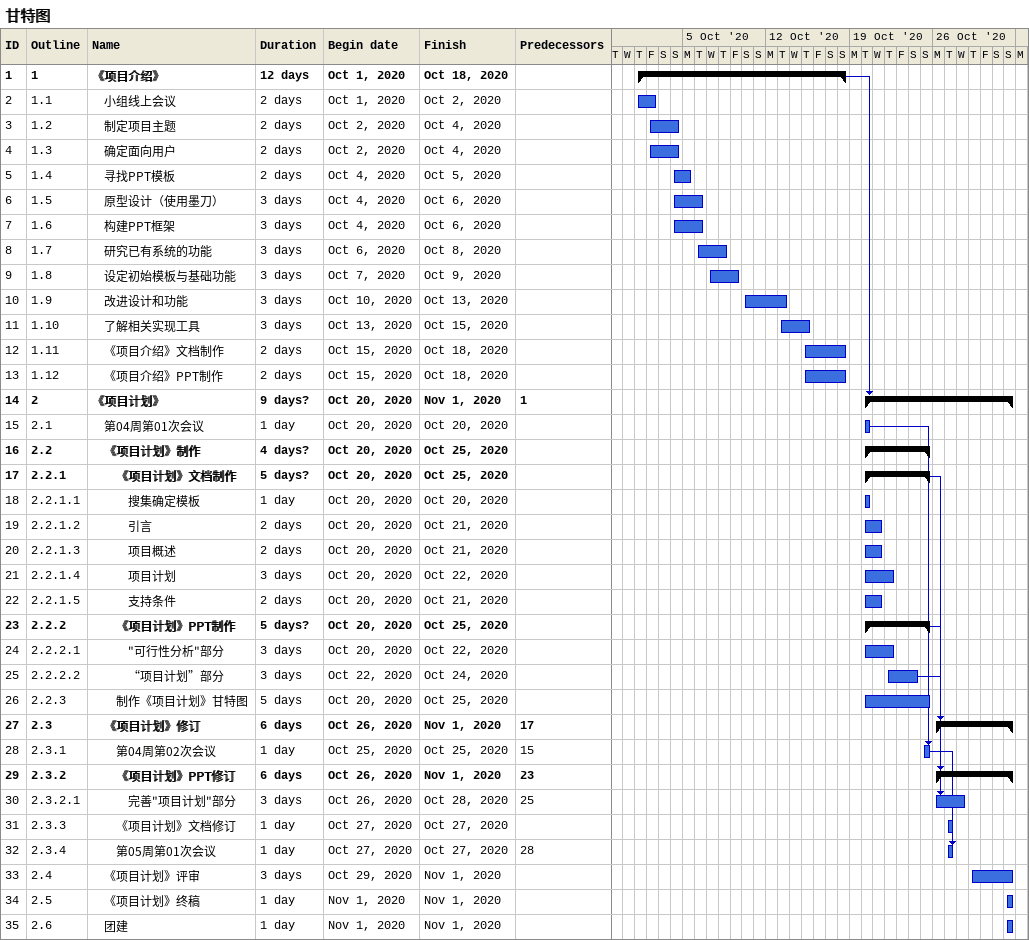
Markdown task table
甘特图

| ID | WBS | Task | Duration | Start | Finish | Predecessors |
|---|---|---|---|---|---|---|
| 1 | 1 | **《项目介绍》** | 12d | 2020-10-01 | 2020-10-18 |  |
| 2 | 1.1 | 小组线上会议 | 2d | 2020-10-01 | 2020-10-02 |  |
| 3 | 1.2 | 制定项目主题 | 2d | 2020-10-02 | 2020-10-04 |  |
| 4 | 1.3 | 确定面向用户 | 2d | 2020-10-02 | 2020-10-04 |  |
| 5 | 1.4 | 寻找PPT模板 | 2d | 2020-10-04 | 2020-10-05 |  |
| 6 | 1.5 | 原型设计（使用墨刀） | 3d | 2020-10-04 | 2020-10-06 |  |
| 7 | 1.6 | 构建PPT框架 | 3d | 2020-10-04 | 2020-10-06 |  |
| 8 | 1.7 | 研究已有系统的功能 | 3d | 2020-10-06 | 2020-10-08 |  |
| 9 | 1.8 | 设定初始模板与基础功能 | 3d | 2020-10-07 | 2020-10-09 |  |
| 10 | 1.9 | 改进设计和功能 | 3d | 2020-10-10 | 2020-10-13 |  |
| 11 | 1.10 | 了解相关实现工具 | 3d | 2020-10-13 | 2020-10-15 |  |
| 12 | 1.11 | 《项目介绍》文档制作 | 2d | 2020-10-15 | 2020-10-18 |  |
| 13 | 1.12 | 《项目介绍》PPT制作 | 2d | 2020-10-15 | 2020-10-18 |  |
| 14 | 2 | **《项目计划》** | 9d? | 2020-10-20 | 2020-11-01 | 1 |
| 15 | 2.1 | 第04周第01次会议 | 1d | 2020-10-20 | 2020-10-20 |  |
| 16 | 2.2 | **《项目计划》制作** | 4d? | 2020-10-20 | 2020-10-25 |  |
| 17 | 2.2.1 | **《项目计划》文档制作** | 5d? | 2020-10-20 | 2020-10-25 |  |
| 18 | 2.2.1.1 | 搜集确定模板 | 1d | 2020-10-20 | 2020-10-20 |  |
| 19 | 2.2.1.2 | 引言 | 2d | 2020-10-20 | 2020-10-21 |  |
| 20 | 2.2.1.3 | 项目概述 | 2d | 2020-10-20 | 2020-10-21 |  |
| 21 | 2.2.1.4 | 项目计划 | 3d | 2020-10-20 | 2020-10-22 |  |
| 22 | 2.2.1.5 | 支持条件 | 2d | 2020-10-20 | 2020-10-21 |  |
| 23 | 2.2.2 | **《项目计划》PPT制作** | 5d? | 2020-10-20 | 2020-10-25 |  |
| 24 | 2.2.2.1 | "可行性分析"部分 | 3d | 2020-10-20 | 2020-10-22 |  |
| 25 | 2.2.2.2 | “项目计划”部分 | 3d | 2020-10-22 | 2020-10-24 |  |
| 26 | 2.2.3 | 制作《项目计划》甘特图 | 5d | 2020-10-20 | 2020-10-25 |  |
| 27 | 2.3 | **《项目计划》修订** | 6d | 2020-10-26 | 2020-11-01 | 17 |
| 28 | 2.3.1 | 第04周第02次会议 | 1d | 2020-10-25 | 2020-10-25 | 15 |
| 29 | 2.3.2 | **《项目计划》PPT修订** | 6d | 2020-10-26 | 2020-11-01 | 23 |
| 30 | 2.3.2.1 | 完善"项目计划"部分 | 3d | 2020-10-26 | 2020-10-28 | 25 |
| 31 | 2.3.3 | 《项目计划》文档修订 | 1d | 2020-10-27 | 2020-10-27 |  |
| 32 | 2.3.4 | 第05周第01次会议 | 1d | 2020-10-27 | 2020-10-27 | 28 |
| 33 | 2.4 | 《项目计划》评审 | 3d | 2020-10-29 | 2020-11-01 |  |
| 34 | 2.5 | 《项目计划》终稿 | 1d | 2020-11-01 | 2020-11-01 |  |
| 35 | 2.6 | 团建 | 1d | 2020-11-01 | 2020-11-01 |  |
